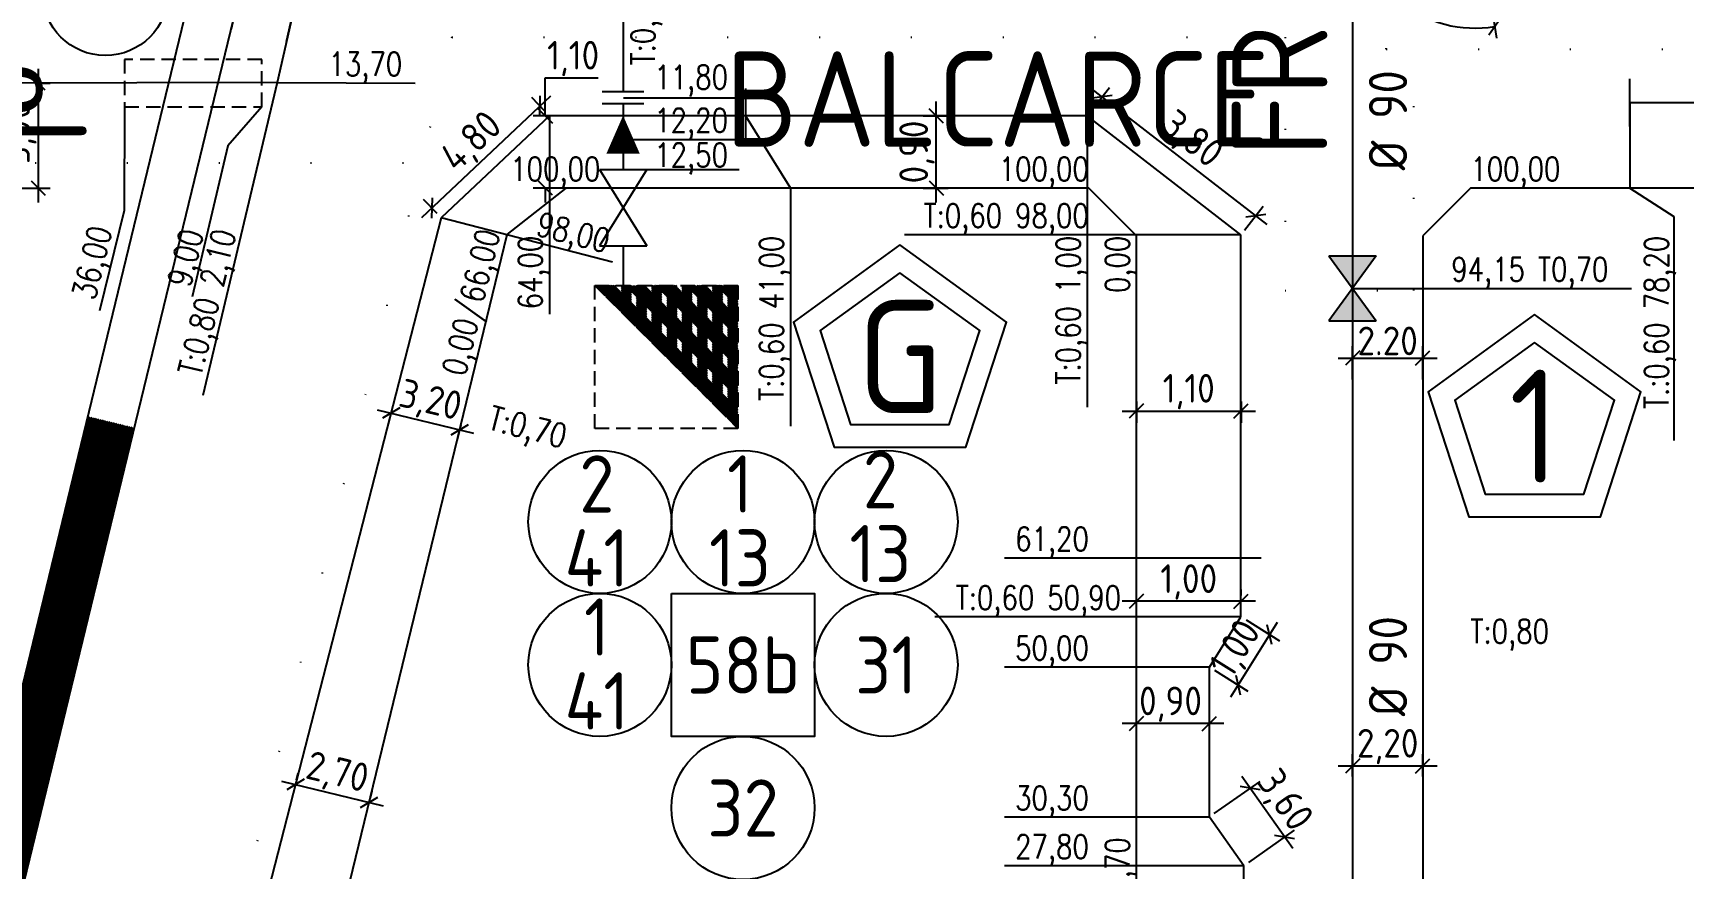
# Model space of a CAD drawing. Extents: x -48 to 13651, y -112 to 3468.
# Drawn here: x 2146.6 to 2319.5, y 1397.8 to 1485.4 of the extents above; entities that cross this region are included whole.
import ezdxf
from ezdxf.enums import TextEntityAlignment as Align

# ---------------------------------------------------------------- set-up
doc = ezdxf.new("R2010")
doc.units = 0
doc.header["$LTSCALE"] = 6
doc.header["$MEASUREMENT"] = 0
doc.linetypes.add('DOT2', pattern=[3.175, 0, -3.175])
doc.linetypes.add('HIDDEN', pattern=[0.375, 0.25, -0.125])
doc.layers.get('0').update_dxf_attribs({"linetype": 'CONTINUOUS'})
doc.layers.get('DEFPOINTS').update_dxf_attribs({"linetype": 'CONTINUOUS'})
for name, color, linetype in [('125', 101, 'CONTINUOUS'), ('50', 41, 'CONTINUOUS'), ('90', 11, 'CONTINUOUS'), ('A50', 40, 'CONTINUOUS'), ('CAS', 7, 'CONTINUOUS'), ('COTA', 2, 'CONTINUOUS'), ('CRUCES', 13, 'HIDDEN'), ('ERP', 13, 'HIDDEN'), ('MANZANAS', 7, 'CONTINUOUS'), ('NUMERO-CROQUIS', 13, 'CONTINUOUS'), ('NUMERO-MANZANA', 4, 'CONTINUOUS'), ('PROGRESIVA', 60, 'CONTINUOUS'), ('RADIO', 4, 'DOT2'), ('REDUCCIONES', 13, 'CONTINUOUS'), ('TXTDIAMETRO', 7, 'CONTINUOUS'), ('VALVULAS', 20, 'CONTINUOUS')]:
    doc.layers.add(name, color=color, linetype=linetype)
doc.layers.add('ATENCION', color=7, linetype='CONTINUOUS', plot=False)
doc.styles.add('ABADIMTCONDE', font='isocp.shx')
doc.styles.add('GEOSLAB703LTBT', font='isocp.shx', dxfattribs={"width": 0.9, "height": 8})
doc.styles.add('ROMANS', font='romans.shx', dxfattribs={"width": 0.8, "height": 2.5})
doc.dimstyles.new('COTA02', dxfattribs={"dimtxt": 3, "dimasz": 1.5, "dimexe": 1.25, "dimexo": 0.625, "dimgap": 0.3, "dimtad": 1, "dimtoh": 1, "dimdsep": 46, "dimlunit": 6, "dimtxsty": 'ABADIMTCONDE', "dimblk1": 'OBLIQUE', "dimblk2": 'OBLIQUE', "dimsah": 1, "dimcen": 2.5, "dimdle": 1.5, "dimclrd": 60, "dimclre": 60, "dimclrt": 256, "dimadec": 0, "dimazin": 0, "dimtfac": 1, "dimtix": 1, "dimtofl": 0, "dimtmove": 0, "dimatfit": 0, "dimldrblk": 'OBLIQUE', "dimfxl": 1, "dimtolj": 1, "dimtzin": 0, "dimarcsym": 0})

# ---------------------------------------------------------------- blocks, each defined once
blk = doc.blocks.new('_OBLIQUE')
at = {"color": 0, "linetype": 'ByBlock'}
blk.add_line((-0.5, -0.5), (0.5, 0.5), dxfattribs=at)
blk = doc.blocks.new('*D2')
at = {"layer": 'COTA', "color": 60, "lineweight": -2, "transparency": 16777216}
for p, q in [((2283.38, 1451.32), (2293.73, 1451.32)), ((2284.88, 1449.07), (2284.88, 1452.57)), ((2292.23, 1449.07), (2292.23, 1452.57))]:
    blk.add_line(p, q, dxfattribs=at)
at = {"layer": 'DEFPOINTS', "color": 0, "transparency": 16777216}
for p in [(2292.23, 1451.32), (2284.88, 1448.45), (2292.23, 1448.45)]:
    blk.add_point(p, dxfattribs=at)
at = {"layer": 'COTA', "color": 60, "lineweight": -2, "transparency": 16777216, "xscale": 1.5, "yscale": 1.5, "zscale": 1.5, "rotation": 180}
blk.add_blockref('_OBLIQUE', (2284.88, 1451.32), dxfattribs=at)
at = {"layer": 'COTA', "color": 60, "lineweight": -2, "transparency": 16777216, "xscale": 1.5, "yscale": 1.5, "zscale": 1.5}
blk.add_blockref('_OBLIQUE', (2292.23, 1451.32), dxfattribs=at)
at = {"layer": 'COTA', "transparency": 16777216, "insert": (2288.56, 1453.12), "char_height": 3, "attachment_point": 5, "style": 'ABADIMTCONDE'}
blk.add_mtext('\\A1;2.20', dxfattribs=at)
blk = doc.blocks.new('*D10')
at = {"layer": 'COTA', "color": 60, "lineweight": -2, "transparency": 16777216}
for p, q in [((2284.88, 1407.43), (2284.88, 1409.8)), ((2292.23, 1407.43), (2292.23, 1409.8)), ((2283.38, 1408.55), (2293.73, 1408.55))]:
    blk.add_line(p, q, dxfattribs=at)
at = {"layer": 'DEFPOINTS', "color": 0, "transparency": 16777216}
for p in [(2292.23, 1408.55), (2284.88, 1406.8), (2292.23, 1406.8)]:
    blk.add_point(p, dxfattribs=at)
at = {"layer": 'COTA', "color": 60, "lineweight": -2, "transparency": 16777216, "xscale": 1.5, "yscale": 1.5, "zscale": 1.5, "rotation": 180}
blk.add_blockref('_OBLIQUE', (2284.88, 1408.55), dxfattribs=at)
at = {"layer": 'COTA', "color": 60, "lineweight": -2, "transparency": 16777216, "xscale": 1.5, "yscale": 1.5, "zscale": 1.5}
blk.add_blockref('_OBLIQUE', (2292.23, 1408.55), dxfattribs=at)
at = {"layer": 'COTA', "transparency": 16777216, "insert": (2288.56, 1410.58), "char_height": 3, "attachment_point": 5, "style": 'ABADIMTCONDE'}
blk.add_mtext('\\A1;2,20', dxfattribs=at)
blk = doc.blocks.new('*D146')
at = {"layer": 'COTA', "color": 60, "lineweight": -2, "transparency": 16777216}
for p, q in [((2271.38, 1412.99), (2260.73, 1412.99)), ((2262.23, 1408), (2262.23, 1414.24)), ((2269.88, 1408), (2269.88, 1414.24))]:
    blk.add_line(p, q, dxfattribs=at)
at = {"layer": 'DEFPOINTS', "color": 0, "transparency": 16777216}
for p in [(2262.23, 1412.99), (2262.23, 1407.38), (2269.88, 1407.38)]:
    blk.add_point(p, dxfattribs=at)
at = {"layer": 'COTA', "color": 60, "lineweight": -2, "transparency": 16777216, "xscale": 1.5, "yscale": 1.5, "zscale": 1.5, "rotation": 180}
blk.add_blockref('_OBLIQUE', (2262.23, 1412.99), dxfattribs=at)
at = {"layer": 'COTA', "color": 60, "lineweight": -2, "transparency": 16777216, "xscale": 1.5, "yscale": 1.5, "zscale": 1.5}
blk.add_blockref('_OBLIQUE', (2269.88, 1412.99), dxfattribs=at)
at = {"layer": 'COTA', "transparency": 16777216, "insert": (2265.8, 1415.02), "char_height": 3, "attachment_point": 5, "style": 'ABADIMTCONDE'}
blk.add_mtext('\\A1;0,90', dxfattribs=at)
blk = doc.blocks.new('*D147')
at = {"layer": 'COTA', "color": 60, "lineweight": -2, "transparency": 16777216}
for p, q in [((2262.23, 1426.44), (2262.23, 1427.07)), ((2273.19, 1426.44), (2273.19, 1427.07)), ((2274.69, 1425.82), (2260.73, 1425.82))]:
    blk.add_line(p, q, dxfattribs=at)
at = {"layer": 'DEFPOINTS', "color": 0, "transparency": 16777216}
for p in [(2262.23, 1425.82), (2262.23, 1425.82), (2273.19, 1425.82)]:
    blk.add_point(p, dxfattribs=at)
at = {"layer": 'COTA', "color": 60, "lineweight": -2, "transparency": 16777216, "xscale": 1.5, "yscale": 1.5, "zscale": 1.5, "rotation": 180}
blk.add_blockref('_OBLIQUE', (2262.23, 1425.82), dxfattribs=at)
at = {"layer": 'COTA', "color": 60, "lineweight": -2, "transparency": 16777216, "xscale": 1.5, "yscale": 1.5, "zscale": 1.5}
blk.add_blockref('_OBLIQUE', (2273.19, 1425.82), dxfattribs=at)
at = {"layer": 'COTA', "transparency": 16777216, "insert": (2267.71, 1427.84), "char_height": 3, "attachment_point": 5, "style": 'ABADIMTCONDE'}
blk.add_mtext('\\A1;1,00', dxfattribs=at)
blk = doc.blocks.new('*D148')
at = {"layer": 'COTA', "color": 60, "lineweight": -2, "transparency": 16777216}
for p, q in [((2276.97, 1423.59), (2272.07, 1415.77)), ((2273.72, 1423.86), (2277.23, 1421.66)), ((2270.41, 1418.58), (2273.92, 1416.38))]:
    blk.add_line(p, q, dxfattribs=at)
at = {"layer": 'DEFPOINTS', "color": 0, "transparency": 16777216}
for p in [(2273.19, 1424.19), (2269.88, 1418.91), (2272.87, 1417.04)]:
    blk.add_point(p, dxfattribs=at)
at = {"layer": 'COTA', "color": 60, "lineweight": -2, "transparency": 16777216, "xscale": 1.5, "yscale": 1.5, "zscale": 1.5}
for p, rotation in [((2276.17, 1422.32), 57.94907351343385), ((2272.87, 1417.04), 237.9490735134338)]:
    blk.add_blockref('_OBLIQUE', p, dxfattribs=dict(at, rotation=rotation))
at = {"layer": 'COTA', "transparency": 16777216, "insert": (2272.8, 1420.75), "char_height": 3, "attachment_point": 5, "rotation": 57.9491, "style": 'ABADIMTCONDE'}
blk.add_mtext('\\A1;1,00', dxfattribs=at)
blk = doc.blocks.new('*D149')
at = {"layer": 'COTA', "color": 60, "lineweight": -2, "transparency": 16777216}
for p, q in [((2270.39, 1403.55), (2275.18, 1406.93)), ((2278.63, 1399.88), (2273.29, 1407.43)), ((2274, 1398.44), (2278.78, 1401.83))]:
    blk.add_line(p, q, dxfattribs=at)
at = {"layer": 'DEFPOINTS', "color": 0, "transparency": 16777216}
for p in [(2274.16, 1406.21), (2269.88, 1403.18), (2273.49, 1398.08)]:
    blk.add_point(p, dxfattribs=at)
at = {"layer": 'COTA', "color": 60, "lineweight": -2, "transparency": 16777216, "xscale": 1.5, "yscale": 1.5, "zscale": 1.5}
for p, rotation in [((2274.16, 1406.21), 125.2600412305384), ((2277.76, 1401.11), 305.2600412305384)]:
    blk.add_blockref('_OBLIQUE', p, dxfattribs=dict(at, rotation=rotation))
at = {"layer": 'COTA', "transparency": 16777216, "insert": (2277.61, 1404.83), "char_height": 3, "attachment_point": 5, "rotation": 305.26, "style": 'ABADIMTCONDE'}
blk.add_mtext('\\A1;3,60', dxfattribs=at)
blk = doc.blocks.new('*D174')
at = {"layer": 'COTA', "color": 60, "lineweight": -2, "transparency": 16777216}
for p, q in [((2288.49, 1497.88), (2283.76, 1497.45)), ((2299.21, 1489.55), (2299.97, 1484.85))]:
    blk.add_line(p, q, dxfattribs=at)
blk.add_arc((2297.74, 1498.72), 12.8, 185.1722, 279.1038, dxfattribs=at)
at = {"layer": 'DEFPOINTS', "color": 0, "transparency": 16777216}
for p in [(2289.12, 1497.94), (2297.74, 1498.72), (2287.46, 1491.11), (2299.12, 1490.17)]:
    blk.add_point(p, dxfattribs=at)
at = {"layer": 'COTA', "color": 60, "lineweight": -2, "transparency": 16777216, "xscale": 1.5, "yscale": 1.5, "zscale": 1.5}
for p, rotation in [((2285, 1497.57), 95.17220745136193), ((2299.77, 1486.09), 9.103826562155364)]:
    blk.add_blockref('_OBLIQUE', p, dxfattribs=dict(at, rotation=rotation))
at = {"layer": 'COTA', "transparency": 16777216, "insert": (2291.13, 1490.22), "char_height": 3, "attachment_point": 5, "rotation": 322.138, "style": 'ABADIMTCONDE'}
blk.add_mtext('\\A1;1,30', dxfattribs=at)
blk = doc.blocks.new('*D319')
at = {"layer": 'COTA', "color": 60, "lineweight": -2, "transparency": 16777216}
for p, q in [((2147.12, 1481.65), (2147.12, 1467.65)), ((2147.52, 1480.15), (2148.37, 1480.15)), ((2127.86, 1469.15), (2148.37, 1469.15))]:
    blk.add_line(p, q, dxfattribs=at)
at = {"layer": 'DEFPOINTS', "color": 0, "transparency": 16777216}
for p in [(2146.89, 1480.15), (2127.23, 1469.15), (2147.12, 1469.15)]:
    blk.add_point(p, dxfattribs=at)
at = {"layer": 'COTA', "color": 60, "lineweight": -2, "transparency": 16777216, "xscale": 1.5, "yscale": 1.5, "zscale": 1.5}
for p, rotation in [((2147.12, 1480.15), 90), ((2147.12, 1469.15), 270)]:
    blk.add_blockref('_OBLIQUE', p, dxfattribs=dict(at, rotation=rotation))
at = {"layer": 'COTA', "transparency": 16777216, "insert": (2145.1, 1474.93), "char_height": 3, "attachment_point": 5, "rotation": 90, "style": 'ABADIMTCONDE'}
blk.add_mtext('\\A1;3,00', dxfattribs=at)
blk = doc.blocks.new('*D1077')
at = {"layer": 'COTA', "color": 60, "lineweight": -2, "transparency": 16777216}
for p, q in [((2166.61, 1489.26), (2175.32, 1487.26)), ((2167.37, 1485.86), (2168.35, 1490.14)), ((2173.15, 1484.53), (2174.14, 1488.81))]:
    blk.add_line(p, q, dxfattribs=at)
at = {"layer": 'DEFPOINTS', "color": 0, "transparency": 16777216}
for p in [(2173.86, 1487.59), (2167.23, 1485.25), (2173.01, 1483.92)]:
    blk.add_point(p, dxfattribs=at)
at = {"layer": 'COTA', "color": 60, "lineweight": -2, "transparency": 16777216, "xscale": 1.5, "yscale": 1.5, "zscale": 1.5}
for p, rotation in [((2168.07, 1488.92), 167.0413008549278), ((2173.86, 1487.59), 347.0413008549278)]:
    blk.add_blockref('_OBLIQUE', p, dxfattribs=dict(at, rotation=rotation))
at = {"layer": 'COTA', "transparency": 16777216, "insert": (2169.54, 1490.66), "char_height": 3, "attachment_point": 5, "rotation": 347.0413, "style": 'ABADIMTCONDE'}
blk.add_mtext('\\A1;2,10', dxfattribs=at)
blk = doc.blocks.new('*D1327')
at = {"layer": 'DEFPOINTS', "color": 0, "transparency": 16777216}
for p in [(2239.25, 1476.71), (2241.25, 1476.71), (2239.25, 1469.15)]:
    blk.add_point(p, dxfattribs=at)
at = {"layer": 'PROGRESIVA', "color": 60, "lineweight": -2, "transparency": 16777216}
for p, q in [((2241.25, 1467.65), (2241.25, 1478.21)), ((2239.87, 1476.71), (2242.5, 1476.71)), ((2239.87, 1469.15), (2242.5, 1469.15))]:
    blk.add_line(p, q, dxfattribs=at)
at = {"layer": 'PROGRESIVA', "color": 60, "lineweight": -2, "transparency": 16777216, "xscale": 1.5, "yscale": 1.5, "zscale": 1.5}
for p, rotation in [((2241.25, 1476.71), 90), ((2241.25, 1469.15), 270)]:
    blk.add_blockref('_OBLIQUE', p, dxfattribs=dict(at, rotation=rotation))
at = {"layer": 'PROGRESIVA', "transparency": 16777216, "insert": (2239.23, 1472.93), "char_height": 3, "attachment_point": 5, "rotation": 90, "style": 'ABADIMTCONDE'}
blk.add_mtext('\\A1;0,90', dxfattribs=at)
blk = doc.blocks.new('*D1328')
at = {"layer": 'DEFPOINTS', "color": 0, "transparency": 16777216}
for p in [(2258.63, 1478.72), (2257.08, 1476.71), (2273.19, 1464.24)]:
    blk.add_point(p, dxfattribs=at)
at = {"layer": 'PROGRESIVA', "color": 60, "lineweight": -2, "transparency": 16777216}
for p, q in [((2275.93, 1465.34), (2257.45, 1479.64)), ((2257.46, 1477.2), (2259.4, 1479.71)), ((2273.57, 1464.74), (2275.51, 1467.24))]:
    blk.add_line(p, q, dxfattribs=at)
at = {"layer": 'PROGRESIVA', "color": 60, "lineweight": -2, "transparency": 16777216, "xscale": 1.5, "yscale": 1.5, "zscale": 1.5}
for p, rotation in [((2258.63, 1478.72), 142.2697047105621), ((2274.74, 1466.26), 322.2697047105621)]:
    blk.add_blockref('_OBLIQUE', p, dxfattribs=dict(at, rotation=rotation))
at = {"layer": 'PROGRESIVA', "transparency": 16777216, "insert": (2267.93, 1474.09), "char_height": 3, "attachment_point": 5, "rotation": 322.2697, "style": 'ABADIMTCONDE'}
blk.add_mtext('\\A1;3,80', dxfattribs=at)
blk = doc.blocks.new('*D1329')
at = {"layer": 'DEFPOINTS', "color": 0, "transparency": 16777216}
for p in [(2262.23, 1447.38), (2273.19, 1447.38), (2273.19, 1445.77)]:
    blk.add_point(p, dxfattribs=at)
at = {"layer": 'PROGRESIVA', "color": 60, "lineweight": -2, "transparency": 16777216}
for p, q in [((2260.73, 1445.77), (2274.69, 1445.77)), ((2262.23, 1446.76), (2262.23, 1444.52)), ((2273.19, 1446.76), (2273.19, 1444.52))]:
    blk.add_line(p, q, dxfattribs=at)
at = {"layer": 'PROGRESIVA', "color": 60, "lineweight": -2, "transparency": 16777216, "xscale": 1.5, "yscale": 1.5, "zscale": 1.5, "rotation": 180}
blk.add_blockref('_OBLIQUE', (2262.23, 1445.77), dxfattribs=at)
at = {"layer": 'PROGRESIVA', "color": 60, "lineweight": -2, "transparency": 16777216, "xscale": 1.5, "yscale": 1.5, "zscale": 1.5}
blk.add_blockref('_OBLIQUE', (2273.19, 1445.77), dxfattribs=at)
at = {"layer": 'PROGRESIVA', "transparency": 16777216, "insert": (2267.71, 1447.8), "char_height": 3, "attachment_point": 5, "style": 'ABADIMTCONDE'}
blk.add_mtext('\\A1;1,10', dxfattribs=at)
blk = doc.blocks.new('*D1474')
at = {"layer": 'DEFPOINTS', "color": 0, "transparency": 16777216}
for p in [(2200.7, 1476.71), (2188.38, 1467.05), (2189.36, 1466.01)]:
    blk.add_point(p, dxfattribs=at)
at = {"layer": 'PROGRESIVA', "color": 60, "lineweight": -2, "transparency": 16777216}
for p, q in [((2200.81, 1478.78), (2187.29, 1466.02)), ((2200.27, 1477.16), (2198.86, 1478.66)), ((2188.93, 1466.47), (2187.52, 1467.96))]:
    blk.add_line(p, q, dxfattribs=at)
at = {"layer": 'PROGRESIVA', "color": 60, "lineweight": -2, "transparency": 16777216, "xscale": 1.5, "yscale": 1.5, "zscale": 1.5}
for p, rotation in [((2199.72, 1477.75), 43.32787779907613), ((2188.38, 1467.05), 223.3278777990762)]:
    blk.add_blockref('_OBLIQUE', p, dxfattribs=dict(at, rotation=rotation))
at = {"layer": 'PROGRESIVA', "transparency": 16777216, "insert": (2192.66, 1473.87), "char_height": 3, "attachment_point": 5, "rotation": 43.3279, "style": 'ABADIMTCONDE'}
blk.add_mtext('\\A1;4,80', dxfattribs=at)
blk = doc.blocks.new('*D1475')
at = {"layer": 'DEFPOINTS', "color": 0, "transparency": 16777216}
for p in [(2200.26, 1476.71), (2205.24, 1476.71), (2205.24, 1469.15)]:
    blk.add_point(p, dxfattribs=at)
at = {"layer": 'PROGRESIVA', "color": 60, "lineweight": -2, "transparency": 16777216}
for p, q in [((2200.26, 1476.71), (2200.26, 1480.71)), ((2200.26, 1480.71), (2205.81, 1480.71)), ((2204.61, 1476.71), (2199.01, 1476.71)), ((2204.61, 1469.15), (2199.01, 1469.15)), ((2200.26, 1469.15), (2200.26, 1467.65))]:
    blk.add_line(p, q, dxfattribs=at)
at = {"layer": 'PROGRESIVA', "color": 60, "lineweight": -2, "transparency": 16777216, "xscale": 1.5, "yscale": 1.5, "zscale": 1.5}
for p, rotation in [((2200.26, 1476.71), 270), ((2200.26, 1469.15), 90)]:
    blk.add_blockref('_OBLIQUE', p, dxfattribs=dict(at, rotation=rotation))
at = {"layer": 'PROGRESIVA', "transparency": 16777216, "insert": (2203.19, 1482.73), "char_height": 3, "attachment_point": 5, "style": 'ABADIMTCONDE'}
blk.add_mtext('\\A1;1,10', dxfattribs=at)
blk = doc.blocks.new('*D1476')
at = {"layer": 'DEFPOINTS', "color": 0, "transparency": 16777216}
for p in [(2184.38, 1446.63), (2191.56, 1444.89), (2191.3, 1443.82)]:
    blk.add_point(p, dxfattribs=at)
at = {"layer": 'PROGRESIVA', "color": 60, "lineweight": -2, "transparency": 16777216}
for p, q in [((2182.66, 1445.91), (2192.76, 1443.46)), ((2184.23, 1446.02), (2183.82, 1444.35)), ((2191.41, 1444.28), (2191.01, 1442.6))]:
    blk.add_line(p, q, dxfattribs=at)
at = {"layer": 'PROGRESIVA', "color": 60, "lineweight": -2, "transparency": 16777216, "xscale": 1.5, "yscale": 1.5, "zscale": 1.5}
for p, rotation in [((2184.12, 1445.56), 166.3632747990543), ((2191.3, 1443.82), 346.3632747990544)]:
    blk.add_blockref('_OBLIQUE', p, dxfattribs=dict(at, rotation=rotation))
at = {"layer": 'PROGRESIVA', "transparency": 16777216, "insert": (2188.19, 1446.66), "char_height": 3, "attachment_point": 5, "rotation": 346.3633, "style": 'ABADIMTCONDE'}
blk.add_mtext('\\A1;3,20', dxfattribs=at)
blk = doc.blocks.new('*D1477')
at = {"layer": 'DEFPOINTS', "color": 0, "transparency": 16777216}
for p in [(2174.05, 1406.48), (2181.79, 1404.6), (2181.82, 1404.73)]:
    blk.add_point(p, dxfattribs=at)
at = {"layer": 'PROGRESIVA', "color": 60, "lineweight": -2, "transparency": 16777216}
for p, q in [((2174.19, 1407.09), (2174.37, 1407.82)), ((2172.62, 1406.96), (2183.28, 1404.38)), ((2181.94, 1405.21), (2182.11, 1405.95))]:
    blk.add_line(p, q, dxfattribs=at)
at = {"layer": 'PROGRESIVA', "color": 60, "lineweight": -2, "transparency": 16777216, "xscale": 1.5, "yscale": 1.5, "zscale": 1.5}
for p, rotation in [((2174.08, 1406.61), 166.3632747990517), ((2181.82, 1404.73), 346.3632747990517)]:
    blk.add_blockref('_OBLIQUE', p, dxfattribs=dict(at, rotation=rotation))
at = {"layer": 'PROGRESIVA', "transparency": 16777216, "insert": (2178.43, 1407.64), "char_height": 3, "attachment_point": 5, "rotation": 346.3633, "style": 'ABADIMTCONDE'}
blk.add_mtext('\\A1;2,70', dxfattribs=at)
blk = doc.blocks.new('Ø90')
at = {"layer": 'TXTDIAMETRO', "color": 7, "ltscale": 0.1, "style": 'ABADIMTCONDE'}
blk.add_text('Ø 90', height=4, dxfattribs=at).set_placement((0, 0), align=Align.MIDDLE)
blk = doc.blocks.new('VALV')
at = {"layer": 'VALVULAS'}
h = blk.add_hatch(color=256, dxfattribs=at)
h.paths.add_polyline_path([(-2.48, 3.4), (0, 0), (2.48, 3.4)])
h.paths.add_polyline_path([(0, 0), (-2.48, -3.4), (2.48, -3.4)])
for p, q in [((-2.48, 3.4), (2.48, 3.4)), ((-2.48, 3.4), (2.48, -3.4)), ((2.48, 3.4), (-2.48, -3.4)), ((-2.48, -3.4), (2.48, -3.4))]:
    blk.add_line(p, q, dxfattribs=at)

msp = doc.modelspace()

# ---------------------------------------------------------------- hatches: boundary and pattern name
at = {"layer": 'MANZANAS', "ltscale": 0.1}
h = msp.add_hatch(dxfattribs=at)
h.set_pattern_fill('ANSI37', color=256, style=0)
h.paths.add_polyline_path([(2157.187, 1443.987), (2152.328, 1445.166), (2140.54, 1396.575), (2145.399, 1395.396)])
h.paths.add_polyline_path([(2133.61, 1346.806), (2128.751, 1347.985), (2116.963, 1299.394), (2121.822, 1298.215)])

# ---------------------------------------------------------------- linework, layer by layer
at = {"layer": '125'}
for p, q in [((2175.397, 1494.283), (2172.161, 1480.221)), ((2208.425, 1492.412), (2208.425, 1479.28)), ((2172.161, 1480.221), (2142.719, 1480.152)), ((2208.425, 1478.033), (2208.425, 1471.098)), ((2208.425, 1463.091), (2208.425, 1458.947))]:
    msp.add_line(p, q, dxfattribs=at)
at = {"layer": '50', "ltscale": 0.1}
msp.add_line((2387.925, 1478.092), (2313.956, 1478.092), dxfattribs=at)
at = {"layer": '90', "ltscale": 0.1}
for p, q in [((2284.883, 1496.601), (2284.883, 1458.626)), ((2284.883, 1458.626), (2284.883, 1344.291))]:
    msp.add_line(p, q, dxfattribs=at)
at = {"layer": 'A50', "ltscale": 0.1}
for p, q in [((2200.7, 1476.708), (2189.361, 1466.013)), ((2221.252, 1476.708), (2200.7, 1476.708)), ((2257.077, 1476.708), (2221.252, 1476.708)), ((2273.186, 1464.244), (2257.077, 1476.708)), ((2189.361, 1466.013), (2171.287, 1395.749)), ((2273.186, 1430.345), (2273.186, 1464.244)), ((2273.186, 1424.189), (2273.186, 1430.345)), ((2269.88, 1418.908), (2273.186, 1424.189)), ((2269.88, 1403.185), (2269.88, 1418.908)), ((2273.487, 1398.083), (2269.88, 1403.185)), ((2273.487, 1391.438), (2273.487, 1398.083))]:
    msp.add_line(p, q, dxfattribs=at)
at = {"layer": 'CAS', "ltscale": 0.1}
for p, q in [((2313.956, 1475.595), (2313.956, 1480.589)), ((2221.252, 1479.602), (2221.252, 1473.815)), ((2275.29, 1430.345), (2271.082, 1430.345))]:
    msp.add_line(p, q, dxfattribs=at)
at = {"layer": 'CRUCES'}
for p, q in [((2170.547, 1482.647), (2156.174, 1482.647)), ((2156.174, 1482.647), (2156.174, 1477.656)), ((2170.547, 1477.656), (2170.547, 1482.647)), ((2156.174, 1477.656), (2170.547, 1477.656))]:
    msp.add_line(p, q, dxfattribs=at)
at = {"layer": 'ERP'}
for p, q in [((2205.454, 1458.947), (2220.454, 1443.947)), ((2205.454, 1458.947), (2220.454, 1458.947)), ((2205.454, 1443.947), (2205.454, 1458.947)), ((2220.454, 1443.95), (2205.457, 1458.947)), ((2205.465, 1458.937), (2205.475, 1458.947)), ((2205.553, 1458.848), (2205.652, 1458.947)), ((2220.454, 1444.127), (2205.634, 1458.947)), ((2205.641, 1458.76), (2205.829, 1458.947)), ((2205.73, 1458.671), (2206.005, 1458.947)), ((2220.454, 1444.303), (2205.811, 1458.947)), ((2205.818, 1458.583), (2206.182, 1458.947)), ((2205.907, 1458.495), (2206.359, 1458.947)), ((2220.454, 1444.48), (2205.987, 1458.947)), ((2205.995, 1458.406), (2206.536, 1458.947)), ((2206.083, 1458.318), (2206.712, 1458.947)), ((2220.454, 1444.657), (2206.164, 1458.947)), ((2206.172, 1458.23), (2206.889, 1458.947)), ((2206.26, 1458.141), (2207.066, 1458.947)), ((2220.454, 1444.834), (2206.341, 1458.947)), ((2206.349, 1458.053), (2207.243, 1458.947)), ((2206.437, 1457.964), (2207.42, 1458.947)), ((2220.454, 1445.011), (2206.518, 1458.947)), ((2206.525, 1457.876), (2207.596, 1458.947)), ((2206.614, 1457.788), (2207.773, 1458.947)), ((2220.454, 1445.187), (2206.695, 1458.947)), ((2206.702, 1457.699), (2207.95, 1458.947)), ((2206.79, 1457.611), (2208.127, 1458.947)), ((2220.454, 1445.364), (2206.871, 1458.947)), ((2206.879, 1457.522), (2208.303, 1458.947)), ((2206.967, 1457.434), (2208.48, 1458.947)), ((2220.454, 1445.541), (2207.048, 1458.947)), ((2207.056, 1457.346), (2208.657, 1458.947)), ((2207.144, 1457.257), (2208.834, 1458.947)), ((2220.454, 1445.718), (2207.225, 1458.947)), ((2207.232, 1457.169), (2209.011, 1458.947)), ((2207.321, 1457.08), (2209.187, 1458.947)), ((2220.454, 1445.894), (2207.402, 1458.947)), ((2207.409, 1456.992), (2209.364, 1458.947)), ((2207.498, 1456.904), (2209.541, 1458.947)), ((2220.454, 1446.071), (2207.578, 1458.947)), ((2207.586, 1456.815), (2209.718, 1458.947)), ((2207.674, 1456.727), (2209.894, 1458.947)), ((2220.454, 1446.248), (2207.755, 1458.947)), ((2207.763, 1456.639), (2210.071, 1458.947)), ((2207.851, 1456.55), (2210.248, 1458.947)), ((2220.454, 1446.425), (2207.932, 1458.947)), ((2207.939, 1456.462), (2210.425, 1458.947)), ((2208.028, 1456.373), (2210.602, 1458.947)), ((2220.454, 1446.602), (2208.109, 1458.947)), ((2208.116, 1456.285), (2210.778, 1458.947)), ((2208.205, 1456.197), (2210.955, 1458.947)), ((2220.454, 1446.778), (2208.286, 1458.947)), ((2208.293, 1456.108), (2211.132, 1458.947)), ((2208.381, 1456.02), (2211.309, 1458.947)), ((2220.454, 1446.955), (2208.462, 1458.947)), ((2208.47, 1455.931), (2211.485, 1458.947)), ((2208.558, 1455.843), (2211.662, 1458.947)), ((2220.454, 1447.132), (2208.639, 1458.947)), ((2208.647, 1455.755), (2211.839, 1458.947)), ((2208.735, 1455.666), (2212.016, 1458.947)), ((2220.454, 1447.309), (2208.816, 1458.947)), ((2208.823, 1455.578), (2212.193, 1458.947)), ((2208.912, 1455.489), (2212.369, 1458.947)), ((2220.454, 1447.485), (2208.993, 1458.947)), ((2209, 1455.401), (2212.546, 1458.947)), ((2209.089, 1455.313), (2212.723, 1458.947)), ((2220.454, 1447.662), (2209.169, 1458.947)), ((2209.177, 1455.224), (2212.9, 1458.947)), ((2209.265, 1455.136), (2213.076, 1458.947)), ((2220.454, 1447.839), (2209.346, 1458.947)), ((2209.354, 1455.048), (2213.253, 1458.947)), ((2209.442, 1454.959), (2213.43, 1458.947)), ((2220.454, 1448.016), (2209.523, 1458.947)), ((2209.53, 1454.871), (2213.607, 1458.947)), ((2209.619, 1454.782), (2213.784, 1458.947)), ((2220.454, 1448.193), (2209.7, 1458.947)), ((2209.707, 1454.694), (2213.96, 1458.947)), ((2209.796, 1454.606), (2214.137, 1458.947)), ((2220.454, 1448.369), (2209.877, 1458.947)), ((2209.884, 1454.517), (2214.314, 1458.947)), ((2209.972, 1454.429), (2214.491, 1458.947)), ((2220.454, 1448.546), (2210.053, 1458.947)), ((2210.061, 1454.34), (2214.667, 1458.947)), ((2210.149, 1454.252), (2214.844, 1458.947)), ((2220.454, 1448.723), (2210.23, 1458.947)), ((2210.238, 1454.164), (2215.021, 1458.947)), ((2210.326, 1454.075), (2215.198, 1458.947)), ((2220.454, 1448.9), (2210.407, 1458.947)), ((2210.414, 1453.987), (2215.375, 1458.947)), ((2210.503, 1453.899), (2215.551, 1458.947)), ((2220.454, 1449.076), (2210.584, 1458.947)), ((2210.591, 1453.81), (2215.728, 1458.947)), ((2210.68, 1453.722), (2215.905, 1458.947)), ((2220.454, 1449.253), (2210.76, 1458.947)), ((2210.768, 1453.633), (2216.082, 1458.947)), ((2210.856, 1453.545), (2216.258, 1458.947)), ((2220.454, 1449.43), (2210.937, 1458.947)), ((2210.945, 1453.457), (2216.435, 1458.947)), ((2211.033, 1453.368), (2216.612, 1458.947)), ((2220.454, 1449.607), (2211.114, 1458.947)), ((2211.121, 1453.28), (2216.789, 1458.947)), ((2211.21, 1453.191), (2216.966, 1458.947)), ((2220.454, 1449.784), (2211.291, 1458.947)), ((2211.298, 1453.103), (2217.142, 1458.947)), ((2211.387, 1453.015), (2217.319, 1458.947)), ((2220.454, 1449.96), (2211.467, 1458.947)), ((2211.475, 1452.926), (2217.496, 1458.947)), ((2211.563, 1452.838), (2217.673, 1458.947)), ((2220.454, 1450.137), (2211.644, 1458.947)), ((2211.652, 1452.749), (2217.849, 1458.947)), ((2211.74, 1452.661), (2218.026, 1458.947)), ((2220.454, 1450.314), (2211.821, 1458.947)), ((2211.829, 1452.573), (2218.203, 1458.947)), ((2211.917, 1452.484), (2218.38, 1458.947)), ((2220.454, 1450.491), (2211.998, 1458.947)), ((2212.005, 1452.396), (2218.556, 1458.947)), ((2212.094, 1452.308), (2218.733, 1458.947)), ((2220.454, 1450.667), (2212.175, 1458.947)), ((2212.182, 1452.219), (2218.91, 1458.947)), ((2212.271, 1452.131), (2219.087, 1458.947)), ((2220.454, 1450.844), (2212.351, 1458.947)), ((2212.359, 1452.042), (2219.264, 1458.947)), ((2212.447, 1451.954), (2219.44, 1458.947)), ((2220.454, 1451.021), (2212.528, 1458.947)), ((2212.536, 1451.866), (2219.617, 1458.947)), ((2212.624, 1451.777), (2219.794, 1458.947)), ((2220.454, 1451.198), (2212.705, 1458.947)), ((2212.712, 1451.689), (2219.971, 1458.947)), ((2212.801, 1451.6), (2220.147, 1458.947)), ((2220.454, 1451.375), (2212.882, 1458.947)), ((2212.889, 1451.512), (2220.324, 1458.947)), ((2212.978, 1451.424), (2220.454, 1458.9)), ((2220.454, 1451.551), (2213.058, 1458.947)), ((2213.066, 1451.335), (2220.454, 1458.723)), ((2213.154, 1451.247), (2220.454, 1458.547)), ((2220.454, 1451.728), (2213.235, 1458.947)), ((2213.243, 1451.158), (2220.454, 1458.37)), ((2213.331, 1451.07), (2220.454, 1458.193)), ((2220.454, 1451.905), (2213.412, 1458.947)), ((2213.42, 1450.982), (2220.454, 1458.016)), ((2213.508, 1450.893), (2220.454, 1457.84)), ((2220.454, 1452.082), (2213.589, 1458.947)), ((2220.454, 1452.258), (2213.766, 1458.947)), ((2220.454, 1452.435), (2213.942, 1458.947)), ((2220.454, 1452.612), (2214.119, 1458.947)), ((2220.454, 1452.789), (2214.296, 1458.947)), ((2220.454, 1452.965), (2214.473, 1458.947)), ((2220.454, 1453.142), (2214.649, 1458.947)), ((2220.454, 1453.319), (2214.826, 1458.947)), ((2220.454, 1453.496), (2215.003, 1458.947)), ((2220.454, 1453.673), (2215.18, 1458.947)), ((2220.454, 1453.849), (2215.357, 1458.947)), ((2220.454, 1454.026), (2215.533, 1458.947)), ((2220.454, 1454.203), (2215.71, 1458.947)), ((2220.454, 1454.38), (2215.887, 1458.947)), ((2220.454, 1454.556), (2216.064, 1458.947)), ((2220.454, 1454.733), (2216.24, 1458.947)), ((2220.454, 1454.91), (2216.417, 1458.947)), ((2220.454, 1455.087), (2216.594, 1458.947)), ((2220.454, 1455.264), (2216.771, 1458.947)), ((2220.454, 1455.44), (2216.948, 1458.947)), ((2220.454, 1455.617), (2217.124, 1458.947)), ((2220.454, 1455.794), (2217.301, 1458.947)), ((2220.454, 1455.971), (2217.478, 1458.947)), ((2220.454, 1456.147), (2217.655, 1458.947)), ((2220.454, 1456.324), (2217.831, 1458.947)), ((2220.454, 1456.501), (2218.008, 1458.947)), ((2220.454, 1456.678), (2218.185, 1458.947)), ((2220.454, 1456.855), (2218.362, 1458.947)), ((2220.454, 1457.031), (2218.539, 1458.947)), ((2220.454, 1457.208), (2218.715, 1458.947)), ((2220.454, 1457.385), (2218.892, 1458.947)), ((2220.454, 1457.562), (2219.069, 1458.947)), ((2220.454, 1457.738), (2219.246, 1458.947)), ((2220.454, 1457.915), (2219.422, 1458.947)), ((2220.454, 1458.092), (2219.599, 1458.947)), ((2220.454, 1458.269), (2219.776, 1458.947)), ((2220.454, 1458.446), (2219.953, 1458.947)), ((2220.454, 1458.622), (2220.13, 1458.947)), ((2220.454, 1458.799), (2220.306, 1458.947)), ((2220.454, 1458.947), (2220.454, 1443.947)), ((2213.596, 1450.805), (2220.454, 1457.663)), ((2213.685, 1450.717), (2220.454, 1457.486)), ((2213.773, 1450.628), (2220.454, 1457.309)), ((2213.862, 1450.54), (2220.454, 1457.132)), ((2213.95, 1450.451), (2220.454, 1456.956)), ((2214.038, 1450.363), (2220.454, 1456.779)), ((2214.127, 1450.275), (2220.454, 1456.602)), ((2214.215, 1450.186), (2220.454, 1456.425)), ((2214.303, 1450.098), (2220.454, 1456.249)), ((2214.392, 1450.009), (2220.454, 1456.072)), ((2214.48, 1449.921), (2220.454, 1455.895)), ((2214.569, 1449.833), (2220.454, 1455.718)), ((2214.657, 1449.744), (2220.454, 1455.541)), ((2214.745, 1449.656), (2220.454, 1455.365)), ((2214.834, 1449.567), (2220.454, 1455.188)), ((2214.922, 1449.479), (2220.454, 1455.011)), ((2215.011, 1449.391), (2220.454, 1454.834)), ((2215.099, 1449.302), (2220.454, 1454.658)), ((2215.187, 1449.214), (2220.454, 1454.481)), ((2215.276, 1449.126), (2220.454, 1454.304)), ((2215.364, 1449.037), (2220.454, 1454.127)), ((2215.453, 1448.949), (2220.454, 1453.95)), ((2215.541, 1448.86), (2220.454, 1453.774)), ((2215.629, 1448.772), (2220.454, 1453.597)), ((2215.718, 1448.684), (2220.454, 1453.42)), ((2215.806, 1448.595), (2220.454, 1453.243)), ((2215.894, 1448.507), (2220.454, 1453.067)), ((2215.983, 1448.418), (2220.454, 1452.89)), ((2216.071, 1448.33), (2220.454, 1452.713)), ((2216.16, 1448.242), (2220.454, 1452.536)), ((2216.248, 1448.153), (2220.454, 1452.359)), ((2216.336, 1448.065), (2220.454, 1452.183)), ((2216.425, 1447.976), (2220.454, 1452.006)), ((2216.513, 1447.888), (2220.454, 1451.829)), ((2216.602, 1447.8), (2220.454, 1451.652)), ((2216.69, 1447.711), (2220.454, 1451.476)), ((2216.778, 1447.623), (2220.454, 1451.299)), ((2216.867, 1447.535), (2220.454, 1451.122)), ((2216.955, 1447.446), (2220.454, 1450.945)), ((2217.043, 1447.358), (2220.454, 1450.768)), ((2217.132, 1447.269), (2220.454, 1450.592)), ((2217.22, 1447.181), (2220.454, 1450.415)), ((2217.309, 1447.093), (2220.454, 1450.238)), ((2217.397, 1447.004), (2220.454, 1450.061)), ((2217.485, 1446.916), (2220.454, 1449.885)), ((2217.574, 1446.827), (2220.454, 1449.708)), ((2217.662, 1446.739), (2220.454, 1449.531)), ((2217.751, 1446.651), (2220.454, 1449.354)), ((2217.839, 1446.562), (2220.454, 1449.178)), ((2217.927, 1446.474), (2220.454, 1449.001)), ((2218.016, 1446.385), (2220.454, 1448.824)), ((2218.104, 1446.297), (2220.454, 1448.647)), ((2218.193, 1446.209), (2220.454, 1448.47)), ((2218.281, 1446.12), (2220.454, 1448.294)), ((2218.369, 1446.032), (2220.454, 1448.117)), ((2218.458, 1445.944), (2220.454, 1447.94)), ((2218.546, 1445.855), (2220.454, 1447.763)), ((2218.634, 1445.767), (2220.454, 1447.587)), ((2218.723, 1445.678), (2220.454, 1447.41)), ((2218.811, 1445.59), (2220.454, 1447.233)), ((2218.9, 1445.502), (2220.454, 1447.056)), ((2218.988, 1445.413), (2220.454, 1446.879)), ((2219.076, 1445.325), (2220.454, 1446.703)), ((2219.165, 1445.236), (2220.454, 1446.526)), ((2219.253, 1445.148), (2220.454, 1446.349)), ((2219.342, 1445.06), (2220.454, 1446.172)), ((2219.43, 1444.971), (2220.454, 1445.996)), ((2219.518, 1444.883), (2220.454, 1445.819)), ((2219.607, 1444.795), (2220.454, 1445.642)), ((2219.695, 1444.706), (2220.454, 1445.465)), ((2219.784, 1444.618), (2220.454, 1445.288)), ((2219.872, 1444.529), (2220.454, 1445.112)), ((2219.96, 1444.441), (2220.454, 1444.935)), ((2220.049, 1444.353), (2220.454, 1444.758)), ((2220.137, 1444.264), (2220.454, 1444.581)), ((2220.225, 1444.176), (2220.454, 1444.405)), ((2220.314, 1444.087), (2220.454, 1444.228)), ((2220.402, 1443.999), (2220.454, 1444.051)), ((2220.454, 1443.947), (2205.454, 1443.947))]:
    msp.add_line(p, q, dxfattribs=at)
at = {"layer": 'MANZANAS', "ltscale": 0.1}
msp.add_line((1783.46, -75.287), (2599.685, 3289.145), dxfattribs=at)
at = {"layer": 'MANZANAS'}
for p, q in [((1788.605, -75.287), (2604.83, 3289.145)), ((2196.268, 1464.286), (2202.447, 1469.145)), ((2257.234, 1469.145), (2202.447, 1469.145)), ((2262.234, 1464.145), (2257.234, 1469.145)), ((2297.234, 1469.145), (2292.234, 1464.145)), ((2387.234, 1469.145), (2297.234, 1469.145)), ((2174.365, 1374.004), (2196.268, 1464.286)), ((2262.234, 1374.145), (2262.234, 1464.145)), ((2292.234, 1464.145), (2292.234, 1374.145))]:
    msp.add_line(p, q, dxfattribs=at)
at = {"layer": 'NUMERO-CROQUIS'}
for centre, radius in [((2154.162, 1489.63), 6.588), ((2205.993, 1434.145), 7.5), ((2220.993, 1434.145), 7.5), ((2235.993, 1434.145), 7.5), ((2205.993, 1419.145), 7.5), ((2235.993, 1419.145), 7.5), ((2220.993, 1404.145), 7.5)]:
    msp.add_circle(centre, radius, dxfattribs=at)
at = {"layer": 'NUMERO-MANZANA'}
msp.add_lwpolyline([(2213.493, 1426.645), (2228.493, 1426.645), (2228.493, 1411.645), (2213.493, 1411.645)], close=True, dxfattribs=at)
at = {"layer": 'PROGRESIVA'}
for p, q in [((2172.161, 1480.221), (2164.395, 1447.397)), ((2172.161, 1480.221), (2186.621, 1480.152)), ((2208.464, 1478.613), (2220.76, 1478.613)), ((2156.174, 1477.656), (2156.143, 1466.8)), ((2170.547, 1477.656), (2166.984, 1473.591)), ((2313.956, 1478.092), (2313.956, 1469.145)), ((2200.7, 1476.708), (2200.7, 1455.936)), ((2221.252, 1476.708), (2225.981, 1469.145)), ((2257.077, 1476.708), (2257.077, 1446.176)), ((2166.984, 1473.591), (2163.262, 1457.745)), ((2208.464, 1474.247), (2220.76, 1474.247)), ((2208.425, 1471.098), (2220.599, 1471.098)), ((2225.981, 1469.145), (2225.981, 1444.167)), ((2313.956, 1469.145), (2318.551, 1466.152)), ((2156.143, 1466.8), (2153.554, 1456.29)), ((2207.302, 1461.372), (2189.361, 1466.013)), ((2318.551, 1466.152), (2318.551, 1442.661)), ((2273.186, 1464.244), (2237.915, 1464.244)), ((2284.883, 1458.626), (2292.234, 1458.626)), ((2292.234, 1458.626), (2314.109, 1458.626)), ((2273.186, 1430.345), (2248.383, 1430.345)), ((2273.186, 1424.189), (2241.082, 1424.189)), ((2269.88, 1418.908), (2248.383, 1418.908)), ((2269.88, 1403.185), (2248.383, 1403.185)), ((2273.487, 1398.083), (2248.383, 1398.083))]:
    msp.add_line(p, q, dxfattribs=at)
at = {"layer": 'RADIO', "color": 4, "ltscale": 0.5}
for p, q in [((2288.412, 1483.715), (2288.412, 1521.694)), ((2190.468, 1484.969), (2147.385, 1306.827)), ((2190.468, 1484.969), (2277.801, 1484.969)), ((2277.801, 1484.969), (2277.801, 1458.396)), ((2288.412, 1483.715), (3317.931, 1483.715)), ((2291.311, 1458.396), (2291.311, 1483.715)), ((2108.293, 1471.788), (2187.28, 1471.788)), ((2277.801, 1458.396), (2291.311, 1458.396))]:
    msp.add_line(p, q, dxfattribs=at)
at = {"layer": 'REDUCCIONES', "ltscale": 0.1}
for p, q in [((2206.238, 1479.28), (2210.612, 1479.28)), ((2206.238, 1478.033), (2210.612, 1478.033))]:
    msp.add_line(p, q, dxfattribs=at)
at = {"layer": 'REDUCCIONES'}
msp.add_lwpolyline([(2208.425, 1476.752, 0, 3.5, 0), (2208.425, 1472.752, 3.5, 3.5, 0)], format="xyseb", dxfattribs=at)
at = {"layer": 'VALVULAS'}
for p, q in [((2210.907, 1471.098), (2205.943, 1463.091)), ((2205.943, 1471.098), (2210.907, 1463.091)), ((2205.943, 1471.098), (2210.907, 1471.098)), ((2205.943, 1463.091), (2210.907, 1463.091))]:
    msp.add_line(p, q, dxfattribs=at)
for points in [[(2237.446, 1463.206), (2226.293, 1455.103), (2230.553, 1441.992), (2244.338, 1441.992), (2248.598, 1455.103)], [(2237.446, 1460.274), (2229.081, 1454.197), (2232.276, 1444.364), (2242.615, 1444.364), (2245.81, 1454.197)], [(2303.956, 1455.9), (2292.803, 1447.797), (2297.063, 1434.686), (2310.849, 1434.686), (2315.109, 1447.797)], [(2303.956, 1452.968), (2295.591, 1446.891), (2298.786, 1437.057), (2309.125, 1437.057), (2312.32, 1446.891)]]:
    msp.add_lwpolyline(points, close=True, dxfattribs=at)

# ---------------------------------------------------------------- block references
at = {"layer": 'COTA', "rotation": 90}
for p in [(2288.59, 1476.261), (2288.59, 1419.018)]:
    msp.add_blockref('Ø90', p, dxfattribs=at)
at = {"layer": 'RADIO'}
msp.add_blockref('VALV', (2284.883, 1458.626), dxfattribs=at)

# ---------------------------------------------------------------- texts
at = {"layer": 'ATENCION', "style": 'GEOSLAB703LTBT'}
for s, p in [('FRAGATA SARMIENTO', (2277.234, 1472.415)), ('1º DE MAYO', (2147.234, 1472.415))]:
    msp.add_text(s, height=10, rotation=90, dxfattribs=at).set_placement(p, align=Align.MIDDLE_LEFT)
msp.add_text('BALCARCE', height=10, dxfattribs=at).set_placement((2219.141, 1478.487), align=Align.MIDDLE_LEFT)
at = {"layer": 'NUMERO-CROQUIS', "style": 'GEOSLAB703LTBT'}
for s, p in [('2', (2205.675, 1438.117)), ('1', (2220.675, 1438.117)), ('2', (2235.387, 1438.562)), ('13', (2235.387, 1430.82)), ('41', (2205.675, 1430.375)), ('13', (2220.675, 1430.375)), ('1', (2205.675, 1423.117)), ('31', (2235.993, 1419.145)), ('41', (2205.675, 1415.375)), ('32', (2220.993, 1404.145))]:
    msp.add_text(s, height=6, dxfattribs=at).set_placement(p, align=Align.MIDDLE)
at = {"layer": 'NUMERO-MANZANA', "style": 'GEOSLAB703LTBT'}
msp.add_text('58b', height=6, dxfattribs=at).set_placement((2220.993, 1419.145), align=Align.MIDDLE)
at = {"layer": 'PROGRESIVA', "style": 'ROMANS', "width": 0.8}
for s, rotation, p in [('T:0,90', 90, (2212.509, 1482.008)), ('98,00', 345.57416, (2198.977, 1463.525)), ('T:0,70', 345.57416, (2193.962, 1443.179)), ('0,00/115,60 T:0,70', 90, (2262.234, 1374.145))]:
    msp.add_text(s, height=2.5, rotation=rotation, dxfattribs=at).set_placement(p, align=Align.BOTTOM_LEFT)
for s, p in [('13,70', (2177.561, 1480.152)), ('11,80', (2211.7, 1478.774)), ('12,20', (2211.7, 1474.247)), ('12,50', (2211.7, 1470.614)), ('100,00', (2297.234, 1469.145)), ('94,15 T0,70', (2295.23, 1458.626)), ('T:0,80', (2297.234, 1420.667))]:
    msp.add_text(s, height=2.5, dxfattribs=at).set_placement(p, align=Align.BOTTOM_LEFT)
for s, p in [('100,00', (2206.038, 1469.145)), ('100,00', (2257.234, 1469.145)), ('T:0,60 98,00', (2257.234, 1464.252)), ('61,20', (2257.234, 1430.345)), ('T:0,60 50,90', (2260.607, 1424.189)), ('50,00', (2257.234, 1418.908)), ('30,30', (2257.234, 1403.185)), ('27,80', (2257.234, 1398.083))]:
    msp.add_text(s, height=2.5, dxfattribs=at).set_placement(p, align=Align.BOTTOM_RIGHT)
for s, rotation, p in [('36,00', 76.36327, (2155.608, 1464.616)), ('9,00', 76.36327, (2165.204, 1464.286)), ('T:0,80 2,10', 76.36327, (2168.602, 1464.286)), ('0,00/66,00', 76.36327, (2196.268, 1464.286)), ('64,00', 90, (2200.7, 1464.145)), ('T:0,60 41,00', 90, (2225.981, 1464.145)), ('T:0,60 1,00', 90, (2257.077, 1464.145)), ('0,00', 90, (2262.234, 1464.145)), ('T.:0,60 78,20', 90, (2318.736, 1464.145))]:
    msp.add_text(s, height=2.5, rotation=rotation, dxfattribs=at).set_placement(p, align=Align.BOTTOM_RIGHT)
at = {"layer": 'VALVULAS', "style": 'GEOSLAB703LTBT'}
for s, p in [('G', (2237.446, 1451.479)), ('1', (2303.956, 1444.173))]:
    msp.add_text(s, height=11.859, dxfattribs=at).set_placement(p, align=Align.MIDDLE)

# ---------------------------------------------------------------- dimensions: what is measured, and where the dimension line sits
at = {"layer": 'COTA'}
dim = msp.add_angular_dim_3p(base=(2287.457, 1491.113), center=(2297.745, 1498.721), p1=(2289.116, 1497.94), p2=(2299.116, 1490.165), text='1,30', dimstyle='COTA02', override={"dimadec": 4}, dxfattribs=at)
dim.commit()
dim.dimension.update_dxf_attribs({"geometry": '*D174', "text_midpoint": (2291.134, 1490.218)})
at = {"layer": 'COTA', "color": 12}
dim = msp.add_linear_dim(base=(2173.857, 1487.592), p1=(2167.228, 1485.251), p2=(2173.012, 1483.92), angle=347.0413, text='2,10', dimstyle='COTA02', dxfattribs=at)
dim.commit()
dim.dimension.update_dxf_attribs({"geometry": '*D1077', "text_midpoint": (2169.087, 1488.69), "dimtype": 161})
at = {"layer": 'COTA'}
for base, p1, p2, angle, text, picture, middle, dimtype in [((2147.123, 1469.145), (2146.894, 1480.152), (2127.234, 1469.145), 90, '3,00', '*D319', (2147.123, 1474.93), 160), ((2272.865, 1417.039), (2273.186, 1424.189), (2269.88, 1418.908), 237.94907, '1,00', '*D148', (2274.518, 1419.679), 161), ((2274.157, 1406.209), (2273.487, 1398.083), (2269.88, 1403.185), 125.26004, '3,60', '*D149', (2275.961, 1403.658), 161)]:
    dim = msp.add_linear_dim(base=base, p1=p1, p2=p2, angle=angle, text=text, dimstyle='COTA02', dxfattribs=at)
    dim.commit()
    dim.dimension.update_dxf_attribs({"geometry": picture, "text_midpoint": middle, "dimtype": dimtype})
at = {"layer": 'COTA', "color": 62}
dim = msp.add_linear_dim(base=(2292.234, 1451.321), p1=(2284.883, 1448.446), p2=(2292.234, 1448.446), text='2.20', dimstyle='COTA02', dxfattribs=at)
dim.commit()
dim.dimension.update_dxf_attribs({"geometry": '*D2', "text_midpoint": (2288.558, 1453.122)})
at = {"layer": 'COTA'}
dim = msp.add_linear_dim(base=(2262.234, 1425.82), p1=(2273.186, 1425.82), p2=(2262.234, 1425.82), text='1,00', dimstyle='COTA02', dxfattribs=at)
dim.commit()
dim.dimension.update_dxf_attribs({"geometry": '*D147', "text_midpoint": (2267.71, 1427.845)})
for base, p1, p2, text, picture, middle in [((2262.234, 1412.991), (2269.88, 1407.376), (2262.234, 1407.376), '0,90', '*D146', (2265.801, 1412.991)), ((2292.234, 1408.552), (2284.883, 1406.801), (2292.234, 1406.801), '2,20', '*D10', (2288.558, 1408.552))]:
    dim = msp.add_linear_dim(base=base, p1=p1, p2=p2, text=text, dimstyle='COTA02', dxfattribs=at)
    dim.commit()
    dim.dimension.update_dxf_attribs({"geometry": picture, "text_midpoint": middle, "dimtype": 160})
at = {"layer": 'PROGRESIVA'}
dim = msp.add_linear_dim(base=(2200.262, 1476.708), p1=(2205.238, 1469.145), p2=(2205.238, 1476.708), angle=90, text='1,10', dimstyle='COTA02', dxfattribs=at)
dim.commit()
dim.dimension.update_dxf_attribs({"geometry": '*D1475', "text_midpoint": (2203.188, 1480.708), "dimtype": 160})
for p1, p2, distance, text, picture, middle in [((2200.7, 1476.708), (2189.361, 1466.013), -1.427, '4,80', '*D1474', (2192.662, 1473.871)), ((2273.186, 1464.244), (2257.077, 1476.708), -2.545, '3,80', '*D1328', (2267.928, 1474.09)), ((2184.375, 1446.631), (2191.562, 1444.888), -1.101, '3,20', '*D1476', (2188.186, 1446.657)), ((2174.047, 1406.479), (2181.788, 1404.601), 0.133, '2,70', '*D1477', (2178.426, 1407.638))]:
    dim = msp.add_aligned_dim(p1=p1, p2=p2, distance=distance, text=text, dimstyle='COTA02', dxfattribs=at)
    dim.commit()
    dim.dimension.update_dxf_attribs({"geometry": picture, "text_midpoint": middle})
dim = msp.add_linear_dim(base=(2241.255, 1476.708), p1=(2239.245, 1469.145), p2=(2239.245, 1476.708), angle=90, text='0,90', dimstyle='COTA02', dxfattribs=at)
dim.commit()
dim.dimension.update_dxf_attribs({"geometry": '*D1327', "text_midpoint": (2239.23, 1472.927)})
dim = msp.add_linear_dim(base=(2273.186, 1445.774), p1=(2262.234, 1447.381), p2=(2273.186, 1447.381), text='1,10', dimstyle='COTA02', dxfattribs=at)
dim.commit()
dim.dimension.update_dxf_attribs({"geometry": '*D1329', "text_midpoint": (2267.71, 1447.799)})

doc.saveas('drawing.dxf')
